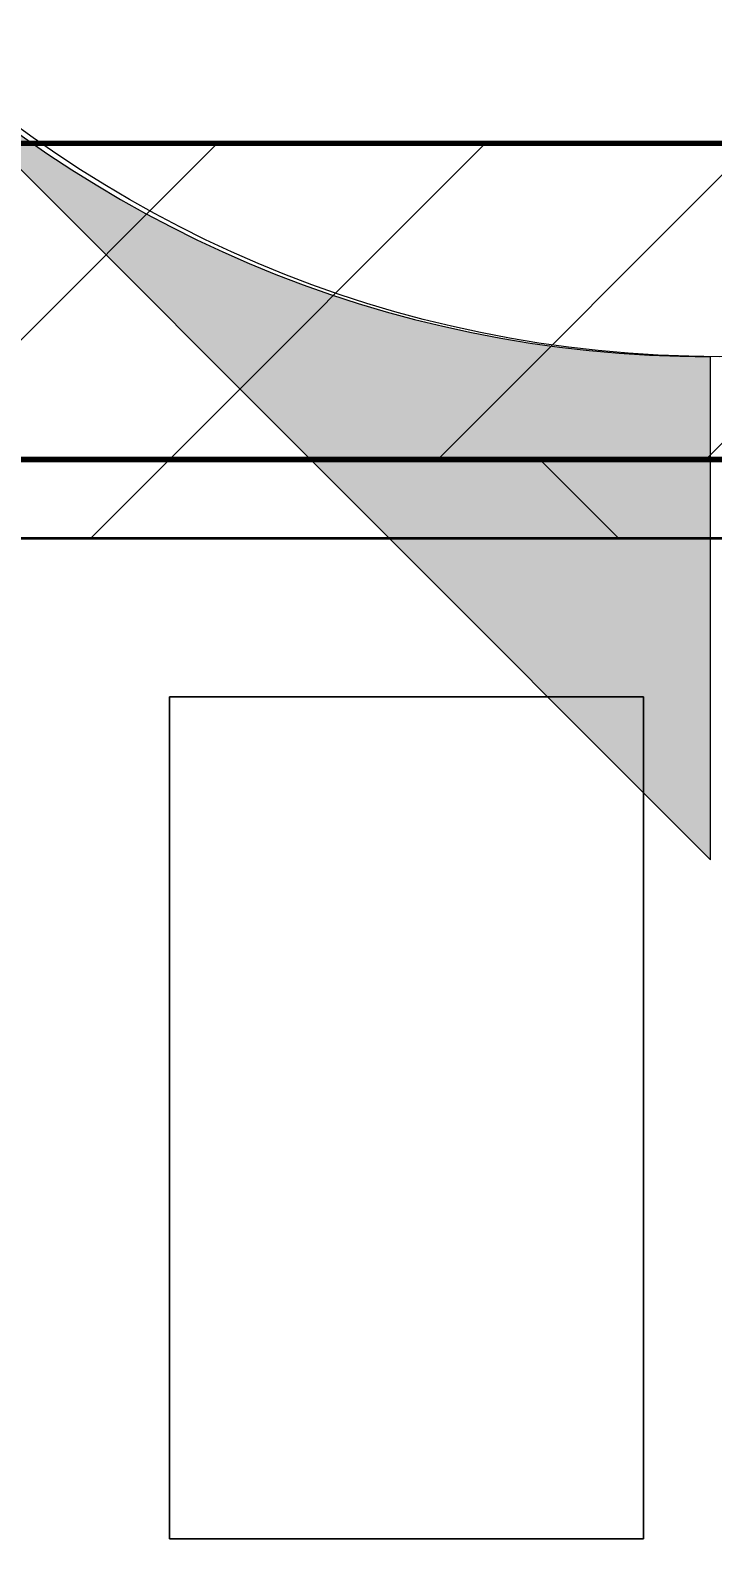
# Model space of a CAD drawing. Header units: millimetres. Extents: x -794326 to -715748, y -17796 to 22353.
# Drawn here: x -740546 to -740114, y 7262 to 8215 of the extents above; entities that cross this region are included whole.
import ezdxf

# ---------------------------------------------------------------- set-up
doc = ezdxf.new("R2010")
doc.units = ezdxf.units.MM
for name, color, linetype, lineweight in [('A-ANNO-DIMS', 1, 'Continuous', 9), ('A-ANNO-DIMS-100', 1, 'Continuous', 9), ('A-ANNO-NOTE', 3, 'Continuous', 25), ('A-GLAZ-CURT', 2, 'Continuous', 9), ('A-WALL', 5, 'Continuous', 35), ('A-WALL-FNSH', 2, 'Continuous', 35), ('A-WALL-PATT', 1, 'Continuous', 35)]:
    doc.layers.add(name, color=color, linetype=linetype, lineweight=lineweight)
doc.styles.add('Arial_2', font='arial.ttf', dxfattribs={"height": 300})
doc.dimstyles.new('DPA-DIM-3_0_T-T', dxfattribs={"dimscale": 304.8, "dimtxt": 306.07782, "dimasz": 0.656168, "dimexe": 0.656168, "dimexo": 0.0625, "dimgap": 0.164042, "dimtad": 1, "dimdec": 0, "dimzin": 0, "dimdsep": 46, "dimtxsty": 'Arial_2', "dimblk1": 'OBLIQUE', "dimblk2": 'OBLIQUE', "dimsah": 1, "dimcen": 0.09, "dimdle": 0.656168, "dimadec": 8, "dimazin": 0, "dimtfac": 1, "dimtdec": 4, "dimtix": 1, "dimtmove": 0, "dimatfit": 3, "dimfxl": 1.312336, "dimfxlon": 1, "dimtvp": 1, "dimtolj": 1, "dimtzin": 0, "dimarcsym": 2})

# ---------------------------------------------------------------- blocks, each defined once
blk = doc.blocks.new('DPA_CP_Metal Ceiling Panel - Vertical Panel with Gap-10965286-4282-01 ENLARGED LOWER PLATFORM LEVEL - REFLECTED CEILING PLAN - SHEET 3')
at = {"layer": 'A-GLAZ-CURT'}
for p, q in [((-744857.87, 7794.02), (-744857.87, 7261.52)), ((-744557.87, 7794.02), (-744857.87, 7794.02)), ((-744557.87, 7794.02), (-744857.87, 7794.02)), ((-744857.87, 7794.02), (-744857.87, 7261.52)), ((-744857.87, 7261.52), (-744857.87, 7794.02)), ((-744857.87, 7794.02), (-744557.87, 7794.02)), ((-744557.87, 7794.02), (-744557.87, 7261.52)), ((-744557.87, 7261.52), (-744557.87, 7794.02)), ((-744557.87, 7794.02), (-744557.87, 7261.52)), ((-744557.87, 7261.52), (-744857.87, 7261.52)), ((-744857.87, 7261.52), (-744557.87, 7261.52)), ((-744557.87, 7261.52), (-744857.87, 7261.52))]:
    blk.add_line(p, q, dxfattribs=at)
blk = doc.blocks.new('PPLS-PP19_Custom Tile Pattern - Custom Tile Pattern-V49-4282-01 ENLARGED LOWER PLATFORM LEVEL - REFLECTED CEILING PLAN - SHEET 3')
at = {"layer": 'A-GLAZ-CURT'}
for p, q in [((-300, 0), (300, 0)), ((300, 0), (-300, 0)), ((230.06, 0), (300, 0)), ((-300, -50), (300, -50)), ((300, -50), (-300, -50))]:
    blk.add_line(p, q, dxfattribs=at)
for points, knots in [([(300, 0), (286.53, 0), (254.22, 0), (207.11, 0), (177.41, 0), (159.34, 0), (158.33, 0), (158.3, 0)], [-285.253232, -285.253232, -285.253232, -285.253232, -244.693688, -187.987675, -143.776725, -129.632772, -123.352749, -123.352749, -123.352749, -123.352749]), ([(236.05, 0), (233.23, 0), (226.28, 0), (221.1, 0), (200.27, 0), (182.99, 0), (174.27, 0), (169.67, 0), (168.99, 0)], [-9370.397836, -9370.397836, -9370.397836, -9370.397836, -9221.510254, -9016.44624, -8717.832359, -8253.978395, -8152.463617, -8069.855175, -8069.855175, -8069.855175, -8069.855175]), ([(171.51, 0), (176.48, 0), (193.23, 0), (201.73, 0), (208.81, 0), (213.9, 0), (241.96, 0), (266.73, 0), (281.71, 0), (291.71, 0), (296.52, 0), (297.86, 0), (298.09, 0)], [-7971.819559, -7971.819559, -7971.819559, -7971.819559, -7784.112253, -7606.717214, -7289.299508, -7042.621073, -6582.165592, -6068.460911, -5766.029927, -5566.724884, -5280.360606, -5199.253518, -5199.253518, -5199.253518, -5199.253518]), ([(237.09, 0), (233.3, 0), (225.37, 0), (219.94, 0), (219.02, 0)], [-11399.868584, -11399.868584, -11399.868584, -11399.868584, -11162.864862, -10856.732305, -10856.732305, -10856.732305, -10856.732305]), ([(219.9, 0), (220.86, 0), (227.84, 0), (242.06, 0), (246.54, 0), (246.96, 0)], [-10670.940496, -10670.940496, -10670.940496, -10670.940496, -10511.382485, -9925.173265, -9834.877357, -9834.877357, -9834.877357, -9834.877357]), ([(247.1, 0), (246.76, 0), (245.04, 0), (240.99, 0), (237.46, 0), (237.17, 0)], [-9649.085549, -9649.085549, -9649.085549, -9649.085549, -9581.591397, -9406.094246, -9390.345815, -9390.345815, -9390.345815, -9390.345815]), ([(300, 0), (288.22, 0), (266.83, 0), (245.71, 0), (237.78, 0)], [-12528.858583, -12528.858583, -12528.858583, -12528.858583, -11905.454923, -11414.107731, -11414.107731, -11414.107731, -11414.107731]), ([(284.76, 0), (284.76, 0), (285.09, 0), (287.47, 0), (293.59, 0), (297.76, 0), (300, 0)], [-4110.630118, -4110.630118, -4110.630118, -4110.630118, -4053.389046, -3959.664717, -3862.421465, -3746.95702, -3746.95702, -3746.95702, -3746.95702]), ([(297.38, 0), (295.84, 0), (291.62, 0), (285.38, 0), (284.87, 0)], [-4803.172655, -4803.172655, -4803.172655, -4803.172655, -4358.271401, -4143.037883, -4143.037883, -4143.037883, -4143.037883])]:
    blk.add_open_spline(points, degree=3, knots=knots, dxfattribs=at)
blk = doc.blocks.new('PPLS-PP19_Custom Tile Pattern - Custom Tile Pattern-V50-4282-01 ENLARGED LOWER PLATFORM LEVEL - REFLECTED CEILING PLAN - SHEET 3')
at = {"layer": 'A-GLAZ-CURT'}
for p, q in [((-300, 0), (300, 0)), ((300, 0), (-300, 0)), ((-293.07, 0), (-275.75, 0)), ((-275.75, 0), (-293.07, 0)), ((-222.32, 0), (-205, 0)), ((-205, 0), (-222.32, 0)), ((-300, -50), (300, -50)), ((300, -50), (-300, -50))]:
    blk.add_line(p, q, dxfattribs=at)
at = {"layer": 'A-GLAZ-CURT', "flags": 128}
for points in [[(-300, 0), (-291.56, 0), (-283.3, 0), (-275.2, 0), (-267.26, 0), (-259.45, 0), (-251.77, 0), (-244.2, 0), (-236.74, 0), (-229.36, 0), (-222.06, 0), (-214.83, 0), (-207.71, 0), (-200.76, 0), (-194.02, 0), (-187.54, 0), (-181.38, 0), (-175.58, 0), (-170.25, 0), (-165.64, 0), (-162.01, 0), (-159.53, 0)], [(-160.27, 0), (-164.95, 0), (-169.65, 0), (-174.47, 0), (-179.49, 0), (-184.81, 0), (-190.44, 0), (-196.37, 0), (-202.58, 0), (-209.04, 0), (-215.73, 0), (-222.63, 0), (-229.72, 0), (-236.97, 0), (-244.39, 0), (-251.96, 0), (-259.67, 0), (-267.51, 0), (-275.48, 0), (-283.55, 0), (-291.73, 0), (-300, 0)], [(-125.17, 0), (-128.55, 0), (-134.16, 0), (-140.03, 0), (-145.5, 0), (-150.63, 0), (-155.53, 0), (-159.27, 0)], [(-159.25, 0), (-157.46, 0), (-154.52, 0), (-149.42, 0), (-141.84, 0), (-132.81, 0), (-126.08, 0)]]:
    blk.add_lwpolyline(points, dxfattribs=at)
at = {"layer": 'A-GLAZ-CURT'}
for points, knots in [([(-300, 0), (-284.65, 0), (-236.57, 0), (-192.32, 0), (-164.66, 0), (-159.25, 0)], [-5323.127839, -5323.127839, -5323.127839, -5323.127839, -4502.809032, -2700.551212, -2237.036036, -2237.036036, -2237.036036, -2237.036036]), ([(-159.92, 0), (-176.51, 0), (-213.93, 0), (-262.56, 0), (-294.48, 0), (-300, 0)], [-16442.455551, -16442.455551, -16442.455551, -16442.455551, -15131.813646, -13729.592194, -13439.944408, -13439.944408, -13439.944408, -13439.944408]), ([(-159.26, 0), (-159.58, 0), (-163.38, 0), (-174.02, 0), (-185.59, 0), (-209.77, 0), (-232.01, 0), (-255.22, 0), (-262.59, 0), (-264.9, 0), (-265.4, 0)], [-2257.134006, -2257.134006, -2257.134006, -2257.134006, -2237.412286, -2029.680487, -1755.085331, -1400.429864, -858.079193, -543.655514, -208.940337, 0, 0, 0, 0]), ([(-258.6, 0), (-257.91, 0), (-254.26, 0), (-242.92, 0), (-232.76, 0), (-227.27, 0)], [-5722.54675, -5722.54675, -5722.54675, -5722.54675, -5657.471696, -5413.335975, -5108.045086, -5108.045086, -5108.045086, -5108.045086]), ([(-227.23, 0), (-228.22, 0), (-231.83, 0), (-233.46, 0), (-234, 0)], [-901.194161, -901.194161, -901.194161, -901.194161, -846.069444, -682.911962, -682.911962, -682.911962, -682.911962]), ([(-233.49, 0), (-233.44, 0), (-232.38, 0), (-231.15, 0), (-227.86, 0), (-227.8, 0)], [-455.274641, -455.274641, -455.274641, -455.274641, -440.605512, -119.536984, -113.81866, -113.81866, -113.81866, -113.81866]), ([(-227.14, 0), (-225.55, 0), (-220.68, 0), (-213.1, 0), (-200.2, 0), (-185.8, 0), (-172.59, 0), (-161.15, 0), (-159.21, 0)], [-5105.670368, -5105.670368, -5105.670368, -5105.670368, -5017.494783, -4832.723979, -4666.091899, -4349.945572, -4000.813434, -3889.280139, -3889.280139, -3889.280139, -3889.280139]), ([(-133.82, 0), (-135.51, 0), (-137.8, 0), (-149.31, 0), (-162.01, 0), (-177.91, 0), (-199.46, 0), (-215.44, 0), (-225.49, 0), (-226.73, 0)], [-2731.647847, -2731.647847, -2731.647847, -2731.647847, -2418.507304, -2308.929706, -2113.765672, -1763.376603, -1422.553702, -978.033455, -910.549282, -910.549282, -910.549282, -910.549282]), ([(-223.63, 0), (-219.39, 0), (-206.17, 0), (-188.58, 0), (-169.02, 0), (-152.12, 0), (-136.84, 0), (-127.33, 0), (-124.19, 0), (-123.43, 0), (-123.28, 0)], [-5463.295695, -5463.295695, -5463.295695, -5463.295695, -5161.076232, -4739.070012, -4465.409639, -4149.119819, -3839.893365, -3647.167523, -3488.92562, -3439.852845, -3439.852845, -3439.852845, -3439.852845]), ([(-91.56, 0), (-103.74, 0), (-125.3, 0), (-150.72, 0), (-159.26, 0)], [-18573.269911, -18573.269911, -18573.269911, -18573.269911, -17136.203329, -16460.033567, -16460.033567, -16460.033567, -16460.033567]), ([(-137.88, 0), (-140.56, 0), (-147.66, 0), (-147.69, 0), (-155.64, 0), (-159.21, 0)], [-3187.727384, -3187.727384, -3187.727384, -3187.727384, -2919.378265, -2477.344047, -2257.973564, -2257.973564, -2257.973564, -2257.973564]), ([(-158.58, 0), (-144.45, 0), (-126.53, 0), (-110.8, 0), (-99.5, 0), (-91.46, 0)], [-2217.969933, -2217.969933, -2217.969933, -2217.969933, -1002.059161, -460.363443, 0, 0, 0, 0]), ([(-152.35, 0), (-151.03, 0), (-147.71, 0), (-143.57, 0), (-138.62, 0)], [-3494.978217, -3494.978217, -3494.978217, -3494.978217, -3371.022232, -3227.460399, -3227.460399, -3227.460399, -3227.460399]), ([(-118.78, 0), (-121.86, 0), (-126.28, 0), (-136.96, 0), (-147.46, 0), (-150.03, 0), (-150.57, 0)], [-5938.474035, -5938.474035, -5938.474035, -5938.474035, -5700.061948, -5508.838257, -5298.784692, -5196.16478, -5196.16478, -5196.16478, -5196.16478]), ([(-150.34, 0), (-150.07, 0), (-147.75, 0), (-142.6, 0), (-127.26, 0), (-108.58, 0), (-97.66, 0), (-91.39, 0)], [-4948.728362, -4948.728362, -4948.728362, -4948.728362, -4883.323924, -4440.880425, -4054.690705, -3793.097032, -3468.755978, -3468.755978, -3468.755978, -3468.755978]), ([(-91.38, 0), (-97.3, 0), (-114.04, 0), (-130.52, 0), (-147.74, 0), (-149.07, 0)], [-7313.481805, -7313.481805, -7313.481805, -7313.481805, -7004.680444, -6449.282163, -6277.220794, -6277.220794, -6277.220794, -6277.220794]), ([(-148.23, 0), (-146.94, 0), (-140.15, 0), (-137.28, 0), (-133.93, 0), (-128.78, 0), (-126.5, 0)], [-6162.058746, -6162.058746, -6162.058746, -6162.058746, -6017.569127, -5560.701257, -5364.112219, -5231.017328, -5231.017328, -5231.017328, -5231.017328]), ([(-86.16, 0), (-91.37, 0), (-104.13, 0), (-122.65, 0), (-139.03, 0), (-146.11, 0), (-146.95, 0)], [-1681.3698, -1681.3698, -1681.3698, -1681.3698, -1374.161226, -945.742622, -741.901385, -489.130243, -489.130243, -489.130243, -489.130243]), ([(-146.69, 0), (-146.59, 0), (-145.49, 0), (-135.69, 0), (-128.29, 0), (-125.15, 0)], [-420.34245, -420.34245, -420.34245, -420.34245, -406.956646, -290.263673, 0, 0, 0, 0]), ([(-127.41, 0), (-131.63, 0), (-133.16, 0), (-134.09, 0), (-134.15, 0)], [-8540.990293, -8540.990293, -8540.990293, -8540.990293, -8266.114998, -8246.473386, -8246.473386, -8246.473386, -8246.473386]), ([(-134.15, 0), (-133.32, 0), (-130.31, 0), (-117.33, 0), (-99.94, 0), (-91.73, 0), (-91.35, 0)], [-7657.439573, -7657.439573, -7657.439573, -7657.439573, -7293.749979, -6839.55839, -6236.997189, -6206.872838, -6206.872838, -6206.872838, -6206.872838]), ([(-120.13, 0), (-120.14, 0), (-120.24, 0), (-121.3, 0), (-129.25, 0), (-133.82, 0)], [-2933.992132, -2933.992132, -2933.992132, -2933.992132, -2920.575025, -2840.280255, -2731.647847, -2731.647847, -2731.647847, -2731.647847]), ([(-113.43, 0), (-113.44, 0), (-113.96, 0), (-119.73, 0), (-125.43, 0), (-127.03, 0), (-127.41, 0)], [-328.499627, -328.499627, -328.499627, -328.499627, -282.672656, -98.539552, -24.539552, 0, 0, 0, 0]), ([(-126.5, 0), (-122.44, 0), (-110.02, 0), (-98.69, 0), (-91.74, 0)], [-5231.017328, -5231.017328, -5231.017328, -5231.017328, -4994.692869, -4608.27717, -4608.27717, -4608.27717, -4608.27717]), ([(-125.15, 0), (-124.93, 0), (-121.96, 0), (-113.01, 0), (-101.33, 0), (-95.04, 0), (-91.87, 0)], [-3362.7396, -3362.7396, -3362.7396, -3362.7396, -3342.215224, -3074.362186, -2902.289527, -2732.225925, -2732.225925, -2732.225925, -2732.225925]), ([(-122.08, 0), (-122.01, 0), (-121.69, 0), (-121.2, 0), (-120.88, 0)], [-3136.336417, -3136.336417, -3136.336417, -3136.336417, -3110.304437, -3035.164275, -3035.164275, -3035.164275, -3035.164275]), ([(-91.88, 0), (-96.95, 0), (-104.32, 0), (-114.02, 0), (-117.28, 0), (-118.78, 0)], [-494.872836, -494.872836, -494.872836, -494.872836, -229.489605, -116.330425, 0, 0, 0, 0]), ([(-117.74, 0), (-117.19, 0), (-114.78, 0), (-113.43, 0), (-113.43, 0)], [-821.249067, -821.249067, -821.249067, -821.249067, -394.672656, -330.879064, -330.879064, -330.879064, -330.879064]), ([(-91.81, 0), (-98.21, 0), (-109.26, 0), (-116.56, 0), (-117.56, 0)], [-1970.99776, -1970.99776, -1970.99776, -1970.99776, -1433.981041, -985.49888, -985.49888, -985.49888, -985.49888]), ([(-115.82, 0), (-114.96, 0), (-110.41, 0), (-96.78, 0), (-71.33, 0), (-42.53, 0), (-12.78, 0), (4.23, 0), (9.64, 0), (10.14, 0), (10.18, 0)], [-5724.064692, -5724.064692, -5724.064692, -5724.064692, -5430.283136, -5103.229623, -4799.173296, -4065.652676, -3589.737505, -3285.047089, -3066.359526, -3044.715262, -3044.715262, -3044.715262, -3044.715262]), ([(-23.51, 0), (-24.46, 0), (-30.1, 0), (-40, 0), (-56.24, 0), (-75.59, 0), (-94, 0), (-112.01, 0), (-114.94, 0), (-115.63, 0)], [-2192.194988, -2192.194988, -2192.194988, -2192.194988, -2125.455881, -1792.521578, -1466.981642, -1208.454564, -789.402658, -501.969187, -243.577221, -243.577221, -243.577221, -243.577221]), ([(-91.46, 0), (-90.09, 0), (-84.7, 0), (-77.43, 0), (-72.73, 0), (-72.64, 0), (-72.64, 0)], [-19832.387487, -19832.387487, -19832.387487, -19832.387487, -19753.885894, -19541.04734, -19478.625389, -19471.062469, -19471.062469, -19471.062469, -19471.062469]), ([(-36.62, 0), (-36.62, 0), (-40.35, 0), (-44.32, 0), (-58.97, 0), (-78.36, 0), (-88.87, 0), (-91.39, 0)], [-4069.478503, -4069.478503, -4069.478503, -4069.478503, -3858.647035, -3538.256648, -2842.901703, -2193.204658, -1982.59044, -1982.59044, -1982.59044, -1982.59044]), ([(-91.39, 0), (-89.18, 0), (-81.61, 0), (-71.67, 0), (-65.93, 0), (-65.07, 0)], [-2723.539355, -2723.539355, -2723.539355, -2723.539355, -2605.247022, -2322.099534, -2241.8264, -2241.8264, -2241.8264, -2241.8264]), ([(-72.93, 0), (-75.51, 0), (-81.47, 0), (-88.38, 0), (-91.38, 0)], [-19442.345229, -19442.345229, -19442.345229, -19442.345229, -18935.241197, -18580.460497, -18580.460497, -18580.460497, -18580.460497]), ([(-36.33, 0), (-36.43, 0), (-37.27, 0), (-45.02, 0), (-46.13, 0), (-60.59, 0), (-76.42, 0), (-86.86, 0), (-91.38, 0)], [-1855.773136, -1855.773136, -1855.773136, -1855.773136, -1810.870157, -1672.078046, -1405.135169, -1060.00838, -740.068933, -503.526313, -503.526313, -503.526313, -503.526313]), ([(-91.38, 0), (-90.32, 0), (-79.68, 0), (-63.44, 0), (-54.4, 0), (-48.53, 0), (-30.79, 0), (-18.03, 0), (8.61, 0), (15.02, 0), (22.91, 0), (31, 0), (39.04, 0), (51.19, 0), (58.74, 0), (61.34, 0), (61.45, 0)], [-4601.639608, -4601.639608, -4601.639608, -4601.639608, -4542.524482, -4008.285538, -3689.699207, -3546.54457, -3315.260113, -2864.387349, -2439.246196, -2084.094819, -1956.422387, -1818.904206, -1645.594513, -1443.202566, -1228.752106, -1120.932285, -1120.932285, -1120.932285, -1120.932285]), ([(-91.12, 0), (-89.93, 0), (-83.7, 0), (-75.26, 0), (-68.41, 0), (-65.12, 0), (-63.63, 0)], [-3464.109854, -3464.109854, -3464.109854, -3464.109854, -3402.597032, -3144.956779, -3050.982048, -2969.237017, -2969.237017, -2969.237017, -2969.237017]), ([(-26.75, 0), (-27.82, 0), (-36.18, 0), (-53.55, 0), (-73.06, 0), (-87.28, 0), (-90.81, 0)], [-8718.362214, -8718.362214, -8718.362214, -8718.362214, -8532.293389, -8073.216054, -7508.296369, -7323.424259, -7323.424259, -7323.424259, -7323.424259]), ([(-90.51, 0), (-84.55, 0), (-73.54, 0), (-62.74, 0), (-60.36, 0), (-59.97, 0)], [-6184.855039, -6184.855039, -6184.855039, -6184.855039, -5713.340575, -5140.470607, -5006.787413, -5006.787413, -5006.787413, -5006.787413]), ([(-63.96, 0), (-64.13, 0), (-72.5, 0), (-80.63, 0), (-86.16, 0)], [-2171.769325, -2171.769325, -2171.769325, -2171.769325, -2007.031671, -1681.3698, -1681.3698, -1681.3698, -1681.3698]), ([(-29.03, 0), (-33.97, 0), (-43.74, 0), (-56.37, 0), (-71.66, 0), (-77.83, 0), (-82.66, 0), (-83.28, 0), (-83.28, 0)], [-2680.714891, -2680.714891, -2680.714891, -2680.714891, -2413.671296, -2161.752162, -2006.592567, -1646.621388, -1424.436217, -1393.971743, -1393.971743, -1393.971743, -1393.971743]), ([(-83.28, 0), (-83.28, 0), (-82.91, 0), (-76.14, 0), (-62.97, 0), (-48.14, 0), (-36.49, 0), (-33.57, 0), (-29.94, 0), (-28.57, 0)], [-1393.4169, -1393.4169, -1393.4169, -1393.4169, -1353.722004, -1274.333717, -1073.56893, -651.549973, -296.515819, -83.513472, 0, 0, 0, 0]), ([(-66.39, 0), (-66.39, 0), (-63.63, 0), (-53.63, 0), (-34.42, 0), (-29.82, 0), (-29.19, 0)], [-2493.31794, -2493.31794, -2493.31794, -2493.31794, -2315.303971, -1809.437387, -963.711516, -666.19313, -666.19313, -666.19313, -666.19313]), ([(31.18, 0), (25.97, 0), (11.99, 0), (-16.92, 0), (-47.42, 0), (-65.77, 0), (-66.37, 0), (-66.38, 0)], [-4496.803627, -4496.803627, -4496.803627, -4496.803627, -4222.080604, -3745.412743, -2981.410125, -2542.574734, -2498.224237, -2498.224237, -2498.224237, -2498.224237]), ([(-63.63, 0), (-61.49, 0), (-57.39, 0), (-54.49, 0), (-45.2, 0), (-40.79, 0), (-40.46, 0), (-40.44, 0)], [-2969.237017, -2969.237017, -2969.237017, -2969.237017, -2851.217951, -2734.127174, -2474.780881, -2410.990208, -2350.645972, -2350.645972, -2350.645972, -2350.645972]), ([(-58.83, 0), (-58.37, 0), (-57.29, 0), (-54.23, 0), (-46.33, 0), (-42.62, 0), (-41.76, 0)], [-4859.52896, -4859.52896, -4859.52896, -4859.52896, -4680.891996, -4469.85053, -4321.566175, -4270.495146, -4270.495146, -4270.495146, -4270.495146]), ([(-51.83, 0), (-51.83, 0), (-51.78, 0), (-47.4, 0), (-46.01, 0), (-40.22, 0), (-36.78, 0)], [-632.814994, -632.814994, -632.814994, -632.814994, -627.965721, -508.377888, -260.442412, 0, 0, 0, 0]), ([(76.63, 0), (74.8, 0), (67.65, 0), (53.52, 0), (37, 0), (24.07, 0), (12.82, 0), (-2.9, 0), (-20.62, 0), (-32.81, 0), (-44.85, 0), (-51.43, 0), (-51.79, 0)], [-3095.572228, -3095.572228, -3095.572228, -3095.572228, -2950.589685, -2634.532728, -2313.748533, -2106.613311, -1925.670641, -1617.263037, -1290.787923, -1039.307308, -819.71621, -644.910881, -644.910881, -644.910881, -644.910881]), ([(-41.76, 0), (-39.9, 0), (-37.72, 0), (-36.92, 0), (-36.77, 0)], [-4270.495146, -4270.495146, -4270.495146, -4270.495146, -4161.040818, -4106.245333, -4106.245333, -4106.245333, -4106.245333]), ([(-36.78, 0), (-32.43, 0), (-19.22, 0), (7.55, 0), (31.12, 0), (44.37, 0)], [-6191.144455, -6191.144455, -6191.144455, -6191.144455, -5862.463379, -5340.621928, -4647.3258, -4647.3258, -4647.3258, -4647.3258]), ([(-36.29, 0), (-36.29, 0), (-34.66, 0), (-28.88, 0), (-26.95, 0), (-26.54, 0)], [-9150.272121, -9150.272121, -9150.272121, -9150.272121, -9057.163041, -8919.836787, -8834.607043, -8834.607043, -8834.607043, -8834.607043]), ([(-33.34, 0), (-33.34, 0), (-32.93, 0), (-31.16, 0), (-30.52, 0)], [-2415.024266, -2415.024266, -2415.024266, -2415.024266, -2357.633367, -2323.618664, -2323.618664, -2323.618664, -2323.618664]), ([(-23.54, 0), (-26.9, 0), (-30.89, 0), (-31.82, 0), (-32, 0)], [-2898.034237, -2898.034237, -2898.034237, -2898.034237, -2698.150104, -2614.070998, -2614.070998, -2614.070998, -2614.070998]), ([(-30.76, 0), (-30.73, 0), (-29.99, 0), (-23.47, 0), (-15.75, 0), (-15.19, 0)], [-54176.191683, -54176.191683, -54176.191683, -54176.191683, -54157.274271, -53749.15266, -53717.791567, -53717.791567, -53717.791567, -53717.791567]), ([(-30.52, 0), (-27.11, 0), (-17.83, 0), (5.99, 0), (22.06, 0), (37.44, 0), (45.92, 0), (57.76, 0), (64.47, 0), (72.74, 0), (75.22, 0), (76.03, 0), (76.21, 0)], [-2323.618664, -2323.618664, -2323.618664, -2323.618664, -2142.497158, -1716.209403, -1206.526904, -1089.329421, -901.315459, -753.071572, -495.328968, -421.953223, -334.951786, -290.452333, -290.452333, -290.452333, -290.452333]), ([(-23.51, 0), (-24.68, 0), (-27.29, 0), (-29.52, 0), (-30.21, 0)], [-54603.65852, -54603.65852, -54603.65852, -54603.65852, -54461.685999, -54290.791712, -54290.791712, -54290.791712, -54290.791712]), ([(-28.98, 0), (-28.66, 0), (-27.58, 0), (-25.28, 0), (-23.9, 0)], [-166.548282, -166.548282, -166.548282, -166.548282, -102.06493, -24.509421, -24.509421, -24.509421, -24.509421]), ([(8.33, 0), (8.19, 0), (7.18, 0), (0.32, 0), (-12.21, 0), (-21.29, 0), (-23.51, 0)], [-3574.286521, -3574.286521, -3574.286521, -3574.286521, -3526.962355, -3285.499107, -2903.012179, -2780.982145, -2780.982145, -2780.982145, -2780.982145]), ([(9.32, 0), (9.08, 0), (7.65, 0), (2.57, 0), (-10.92, 0), (-18.86, 0), (-23.51, 0)], [-2922.926651, -2922.926651, -2922.926651, -2922.926651, -2882.788014, -2720.818881, -2518.50168, -2192.296714, -2192.296714, -2192.296714, -2192.296714]), ([(30.82, 0), (29.27, 0), (20.14, 0), (3.54, 0), (-12.59, 0), (-23.32, 0), (-23.5, 0)], [-10462.034656, -10462.034656, -10462.034656, -10462.034656, -10363.088938, -9884.23066, -9424.652049, -9416.822351, -9416.822351, -9416.822351, -9416.822351]), ([(44.35, 0), (43.5, 0), (36.93, 0), (24.74, 0), (2.64, 0), (-13.89, 0), (-21.68, 0), (-23.21, 0)], [-4146.871055, -4146.871055, -4146.871055, -4146.871055, -4098.545751, -3766.694881, -3333.063701, -2994.501669, -2904.523331, -2904.523331, -2904.523331, -2904.523331]), ([(-22.85, 0), (-18.75, 0), (-11.45, 0), (2.08, 0), (13.15, 0), (21.24, 0), (24.62, 0), (24.72, 0), (24.72, 0)], [-5261.36855, -5261.36855, -5261.36855, -5261.36855, -5050.479954, -4785.90057, -4596.498881, -4445.288762, -4384.376941, -4376.041937, -4376.041937, -4376.041937, -4376.041937]), ([(-13, 0), (-14.35, 0), (-16.91, 0), (-21.48, 0), (-22.74, 0)], [-55207.591944, -55207.591944, -55207.591944, -55207.591944, -54789.006179, -54634.591799, -54634.591799, -54634.591799, -54634.591799]), ([(-22.56, 0), (-20.27, 0), (-17.03, 0), (-11.36, 0), (-7.66, 0), (-6.6, 0), (-6.44, 0)], [-56468.192263, -56468.192263, -56468.192263, -56468.192263, -56344.022017, -56303.229861, -56166.290093, -56124.392176, -56124.392176, -56124.392176, -56124.392176]), ([(-15.19, 0), (-13.07, 0), (7.48, 0), (42.82, 0), (79.54, 0), (102.59, 0), (111.35, 0)], [-461.142613, -461.142613, -461.142613, -461.142613, -429.606584, -390.253598, -346.313304, -319.001686, -319.001686, -319.001686, -319.001686]), ([(-6.54, 0), (-6.73, 0), (-7.2, 0), (-7.6, 0), (-7.79, 0)], [-56009.792147, -56009.792147, -56009.792147, -56009.792147, -55949.290093, -55895.192118, -55895.192118, -55895.192118, -55895.192118]), ([(-2.63, 0), (-2.47, 0), (-1.22, 0), (4.92, 0), (15.97, 0), (22.54, 0), (24.49, 0)], [-226.825321, -226.825321, -226.825321, -226.825321, -220.269177, -206.416616, -198.214427, -187.717507, -187.717507, -187.717507, -187.717507]), ([(103.09, 0), (101.08, 0), (86.31, 0), (63.34, 0), (35.84, 0), (12, 0), (3.08, 0), (-1.67, 0), (-2.25, 0)], [-375.435014, -375.435014, -375.435014, -375.435014, -369.147452, -330.153101, -307.516438, -285.83788, -246.234814, -234.646884, -234.646884, -234.646884, -234.646884]), ([(24.69, 0), (24.54, 0), (20.99, 0), (15.48, 0), (10.8, 0), (9.63, 0)], [-4368.572414, -4368.572414, -4368.572414, -4368.572414, -4306.476363, -4080.000647, -3772.857994, -3772.857994, -3772.857994, -3772.857994]), ([(18.16, 0), (19.15, 0), (24.25, 0), (25.66, 0), (26.12, 0)], [-5700.113719, -5700.113719, -5700.113719, -5700.113719, -5554.232259, -5302.431367, -5302.431367, -5302.431367, -5302.431367]), ([(43.44, 0), (42.84, 0), (38.82, 0), (29.53, 0), (20.67, 0), (18.85, 0), (18.16, 0)], [-6347.322254, -6347.322254, -6347.322254, -6347.322254, -6314.283804, -6135.05769, -5972.647715, -5832.674503, -5832.674503, -5832.674503, -5832.674503]), ([(27.44, 0), (27.9, 0), (29.54, 0), (35.92, 0), (41.42, 0), (44.33, 0)], [-5037.309798, -5037.309798, -5037.309798, -5037.309798, -4887.603822, -4705.298446, -4526.06892, -4526.06892, -4526.06892, -4526.06892]), ([(27.89, 0), (29.09, 0), (33.4, 0), (48.37, 0), (71.92, 0), (95.91, 0), (108.66, 0), (112.24, 0)], [-147.777612, -147.777612, -147.777612, -147.777612, -135.792042, -118.513713, -97.899267, -63.759246, -51.994311, -51.994311, -51.994311, -51.994311]), ([(53.18, 0), (53.06, 0), (52.22, 0), (44.99, 0), (36.46, 0), (30.82, 0)], [-622.740158, -622.740158, -622.740158, -622.740158, -566.066452, -360.610861, 0, 0, 0, 0]), ([(136.44, 0), (121.66, 0), (86.93, 0), (51.16, 0), (31.18, 0)], [-106.750556, -106.750556, -106.750556, -106.750556, -59.610984, 0, 0, 0, 0]), ([(43.24, 0), (42.39, 0), (39.73, 0), (36.02, 0), (35.54, 0), (35.54, 0)], [-329.358298, -329.358298, -329.358298, -329.358298, -326.15566, -319.318397, -317.489778, -317.489778, -317.489778, -317.489778]), ([(36.29, 0), (37.77, 0), (48.82, 0), (64.79, 0), (95.91, 0), (124.45, 0), (132.42, 0), (134.6, 0)], [-314.598523, -314.598523, -314.598523, -314.598523, -305.899624, -287.17622, -249.500363, -194.761443, -152.241002, -152.241002, -152.241002, -152.241002]), ([(111.41, 0), (109.32, 0), (96.29, 0), (76.86, 0), (57.82, 0), (48.12, 0), (45.17, 0), (44.26, 0)], [-410.537058, -410.537058, -410.537058, -410.537058, -401.860199, -357.622665, -341.267687, -334.000314, -330.63508, -330.63508, -330.63508, -330.63508]), ([(112.3, 0), (110.01, 0), (104.43, 0), (92.38, 0), (85.59, 0), (74.4, 0), (62.26, 0), (52.73, 0), (47.6, 0), (44.43, 0)], [-8031.881728, -8031.881728, -8031.881728, -8031.881728, -7723.759874, -7531.75727, -7135.649961, -6924.452779, -6738.82075, -6548.303034, -6366.047871, -6366.047871, -6366.047871, -6366.047871]), ([(44.6, 0), (45.94, 0), (56.42, 0), (70.92, 0), (82.12, 0), (83.66, 0)], [-4643.358341, -4643.358341, -4643.358341, -4643.358341, -4573.028122, -4094.177415, -3869.465285, -3869.465285, -3869.465285, -3869.465285]), ([(70.61, 0), (66.16, 0), (57.02, 0), (48.09, 0), (45.21, 0)], [-4647.237329, -4647.237329, -4647.237329, -4647.237329, -4326.416877, -4163.150107, -4163.150107, -4163.150107, -4163.150107]), ([(45.26, 0), (47.78, 0), (57.22, 0), (71.67, 0), (84.83, 0), (86.01, 0), (92.51, 0), (94.33, 0)], [-4507.066662, -4507.066662, -4507.066662, -4507.066662, -4353.683244, -3960.84581, -3759.045785, -3336.541051, -2783.776468, -2783.776468, -2783.776468, -2783.776468]), ([(61.47, 0), (61.47, 0), (61.21, 0), (54.61, 0), (53.71, 0), (53.56, 0)], [-1113.311073, -1113.311073, -1113.311073, -1113.311073, -1096.402191, -891.204116, -747.28819, -747.28819, -747.28819, -747.28819])]:
    blk.add_open_spline(points, degree=3, knots=knots, dxfattribs=at)
for points in [[(-227.23, 0), (-226.18, 0), (-224.97, 0), (-223.63, 0)], [(-158.69, 0), (-158.08, 0), (-157.57, 0), (-157.22, 0)], [(-39.84, 0), (-39.08, 0), (-38.11, 0), (-37.36, 0)], [(-23.57, 0), (-28.94, 0), (-34.81, 0), (-36.04, 0)], [(-23.56, 0), (-25.37, 0), (-27.19, 0), (-29.03, 0)], [(-28.57, 0), (-27.12, 0), (-25.28, 0), (-23.53, 0)], [(24.49, 0), (25.23, 0), (25.72, 0), (26.04, 0)]]:
    blk.add_open_spline(points, degree=3, dxfattribs=at)
blk = doc.blocks.new('DIMBLOCK66-4282-01 ENLARGED LOWER PLATFORM LEVEL - REFLECTED CEILING PLAN - SHEET 3')
at = {"layer": 'A-ANNO-DIMS-100'}
for p, q in [((-745542.37, 8666.44), (-745542.37, 8066.44)), ((-745542.37, 8266.44), (-745542.37, 8666.44)), ((-728752.37, 8666.44), (-728752.37, 8066.44)), ((-728752.37, 8266.44), (-728752.37, 8666.44)), ((-745742.37, 8266.44), (-728552.37, 8266.44))]:
    blk.add_line(p, q, dxfattribs=at)
at = {"layer": 'A-ANNO-DIMS-100', "lineweight": 35}
for p, q in [((-745542.37, 8266.44), (-745442.37, 8366.44)), ((-728752.37, 8266.44), (-728652.37, 8366.44)), ((-745542.37, 8266.44), (-745642.37, 8166.44)), ((-728752.37, 8266.44), (-728852.37, 8166.44))]:
    blk.add_line(p, q, dxfattribs=at)
at = {"layer": 'A-ANNO-DIMS-100', "color": 0, "insert": (-737724.21, 8705.91), "char_height": 300, "width": 1384.4135, "attachment_point": 1, "line_spacing_factor": 0.941778, "style": 'Arial_2'}
blk.add_mtext('16790', dxfattribs=at)
blk = doc.blocks.new('_Oblique')
at = {"color": 0, "linetype": 'ByBlock', "lineweight": -2}
blk.add_line((-0.5, -0.5), (0.5, 0.5), dxfattribs=at)
blk = doc.blocks.new('DPA_AN_Section Line - UP-Left-16619115-4282-01 ENLARGED LOWER PLATFORM LEVEL - REFLECTED CEILING PLAN - SHEET 3')
at = {"layer": 'A-ANNO-NOTE', "lineweight": 9}
h = blk.add_hatch(color=256, dxfattribs=at)
edge = h.paths.add_edge_path()
edge.add_arc((0, -0.0278), 7.5, 180, 360)
edge.add_line((7.5, -0.0278), (10.682, -0.0278))
edge.add_line((10.682, -0.0278), (0, -10.7098))
edge.add_line((0, -10.7098), (-10.682, -0.0278))
edge.add_line((-10.682, -0.0278), (-7.5, -0.0278))
at = {"layer": 'A-ANNO-NOTE', "lineweight": 18}
for p, q in [((0, -10.7098), (10.682, -0.0278)), ((10.682, -0.0278), (7.5, -0.0278))]:
    blk.add_line(p, q, dxfattribs=at)
blk.add_circle((0, 0.0278), 7.5, dxfattribs=at)
blk.add_arc((0, -0.0278), 7.5, 180, 360, dxfattribs=at)

msp = doc.modelspace()

# ---------------------------------------------------------------- hatches: boundary and pattern name
at = {"layer": 'A-WALL-PATT', "lineweight": 9}
h = msp.add_hatch(dxfattribs=at)
h.set_pattern_fill('FP_2', color=256, style=0, pattern_type=2)
h.set_pattern_definition([(45, (0, 0), (-84.852814, 84.852814), [])])
h.paths.add_polyline_path([(-733552.04, 7944.02), (-733352.04, 7944.02), (-733352.04, 8144.02), (-755057.37, 8144.02), (-755057.37, 7944.02), (-741758.47, 7944.02), (-741780.86, 7954.02), (-741982.37, 7954.02), (-741982.37, 8044.02), (-741952.4, 8044.02), (-741939.02, 8073.97), (-741871.98, 8044.02), (-740782.37, 8044.02), (-740782.37, 7954.02), (-741670.54, 7954.02), (-741648.16, 7944.02), (-739358.47, 7944.02), (-739380.86, 7954.02), (-739582.37, 7954.02), (-739582.37, 8044.02), (-739552.4, 8044.02), (-739539.02, 8073.97), (-739471.98, 8044.02), (-738382.37, 8044.02), (-738382.37, 7954.02), (-739270.54, 7954.02), (-739248.16, 7944.02), (-734010.62, 7944.02)])
h = msp.add_hatch(dxfattribs=at)
h.set_pattern_fill('FP_3', color=256, style=0, pattern_type=2)
h.set_pattern_definition([(45, (0, 0), (-212.13203, 212.13203), []), (135, (0, 0), (-212.13203, -212.13203), [])])
h.paths.add_polyline_path([(-733602.04, 7894.02), (-733552.04, 7894.02), (-733552.04, 7944.02), (-739248.16, 7944.02), (-739136.25, 7894.02), (-734010.62, 7894.02)])
h.paths.add_polyline_path([(-739780.1, 7894.02), (-739246.56, 7894.02), (-739358.47, 7944.02), (-741648.16, 7944.02), (-741536.25, 7894.02), (-739847.98, 7894.02)])
h.paths.add_polyline_path([(-741646.56, 7894.02), (-741758.47, 7944.02), (-751479.42, 7944.02), (-751479.42, 7894.02), (-741680.64, 7894.02)])

# ---------------------------------------------------------------- linework, layer by layer
at = {"layer": 'A-WALL', "color": 7, "lineweight": 70}
for p, q in [((-740782.37, 8144.02), (-739582.37, 8144.02)), ((-740782.37, 7944.02), (-739582.37, 7944.02)), ((-739582.37, 7944.02), (-740782.37, 7944.02))]:
    msp.add_line(p, q, dxfattribs=at)
at = {"layer": 'A-WALL-FNSH', "color": 250}
msp.add_line((-739582.37, 7894.02), (-740782.37, 7894.02), dxfattribs=at)

# ---------------------------------------------------------------- block references
at = {"layer": 'A-ANNO-NOTE', "xscale": 100, "yscale": 100, "zscale": 100, "rotation": 269.9999999999999}
msp.add_blockref('DPA_AN_Section Line - UP-Left-16619115-4282-01 ENLARGED LOWER PLATFORM LEVEL - REFLECTED CEILING PLAN - SHEET 3', (-740112.66, 8759.02), dxfattribs=at)
at = {"layer": 'A-GLAZ-CURT', "rotation": 180}
for name, p in [('PPLS-PP19_Custom Tile Pattern - Custom Tile Pattern-V50-4282-01 ENLARGED LOWER PLATFORM LEVEL - REFLECTED CEILING PLAN - SHEET 3', (-740482.37, 7894.02)), ('PPLS-PP19_Custom Tile Pattern - Custom Tile Pattern-V49-4282-01 ENLARGED LOWER PLATFORM LEVEL - REFLECTED CEILING PLAN - SHEET 3', (-739882.37, 7894.02))]:
    msp.add_blockref(name, p, dxfattribs=at)
at = {"layer": 'A-GLAZ-CURT'}
msp.add_blockref('DPA_CP_Metal Ceiling Panel - Vertical Panel with Gap-10965286-4282-01 ENLARGED LOWER PLATFORM LEVEL - REFLECTED CEILING PLAN - SHEET 3', (4400, 0), dxfattribs=at)

# ---------------------------------------------------------------- dimensions: what is measured, and where the dimension line sits
at = {"layer": 'A-ANNO-DIMS'}
dim = msp.add_linear_dim(base=(-728752.37, 8266.44), p1=(-745542.37, 8666.44), p2=(-728752.37, 8666.44), dimstyle='DPA-DIM-3_0_T-T', override={"dimpost": '<>', "dimfxl": 16790}, dxfattribs=at)
dim.commit()
dim.dimension.update_dxf_attribs({"geometry": 'DIMBLOCK66-4282-01 ENLARGED LOWER PLATFORM LEVEL - REFLECTED CEILING PLAN - SHEET 3', "text_midpoint": (-737147.37, 8469.62)})

doc.saveas('drawing.dxf')
